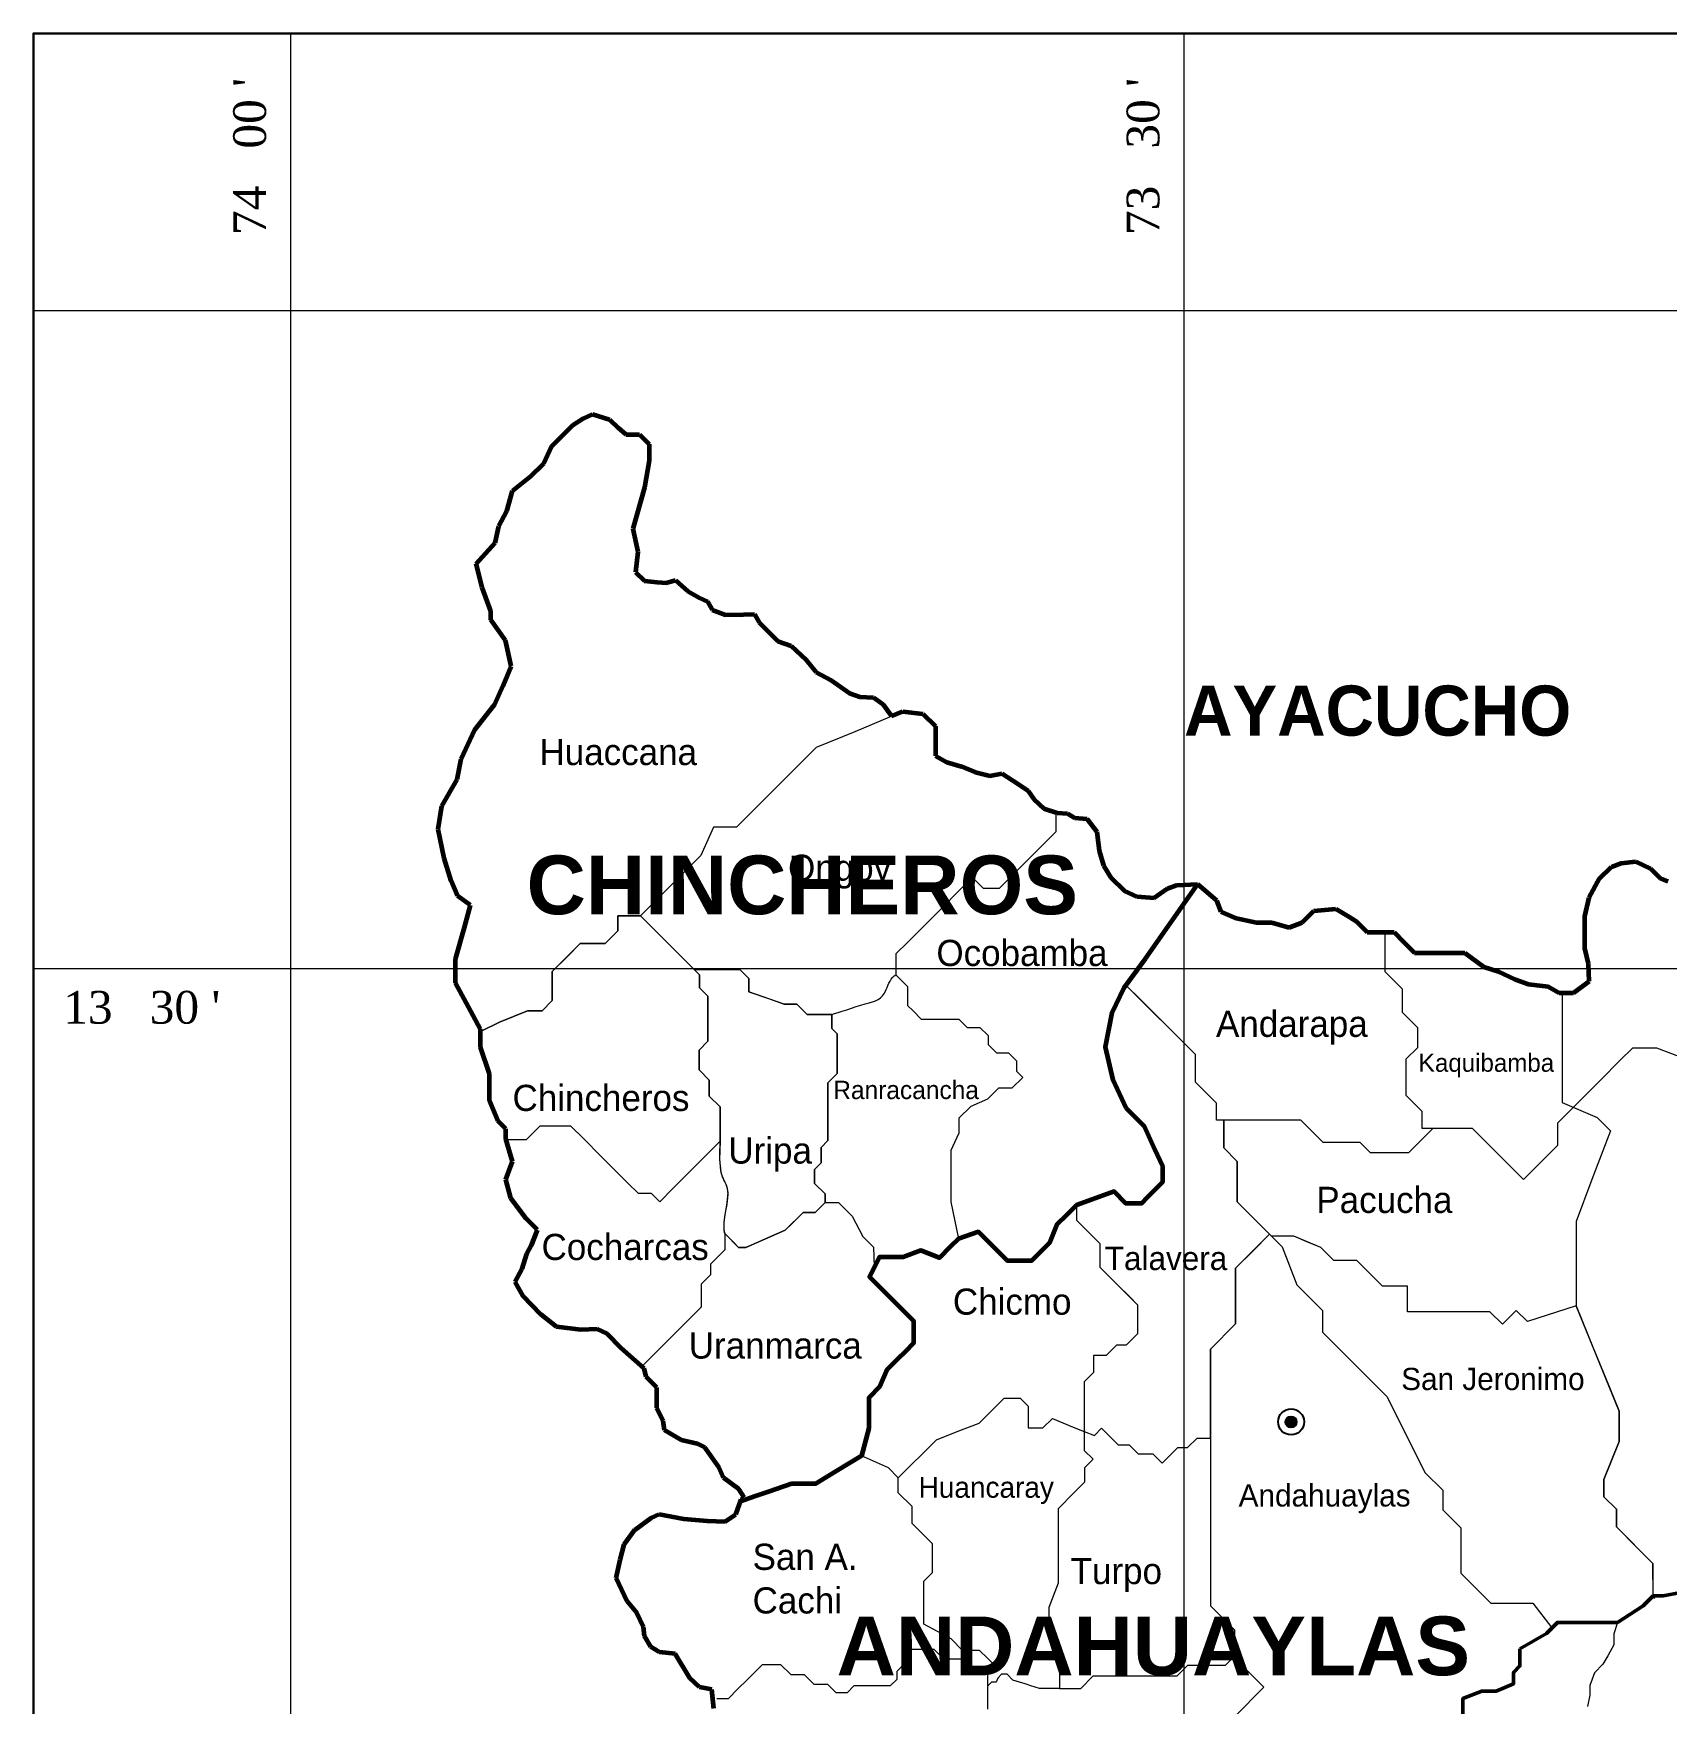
# Model space of a CAD drawing. Header units: millimetres. Extents: x 759886 to 760567, y 8424917 to 8425825.
# Drawn here: x 760424.29 to 760432.56, y 8425617.86 to 8425626.32 of the extents above; entities that cross this region are included whole.
import ezdxf

# ---------------------------------------------------------------- set-up
doc = ezdxf.new("R2010")
doc.units = ezdxf.units.MM
for name, color, linetype, lineweight in [('02', 2, 'Continuous', 20), ('8', 5, 'Continuous', 60), ('A-LOTES06', 10, 'Continuous', 60), ('Cap Prov', 94, 'Continuous', 25), ('Distrito', 212, 'Continuous', 25), ('Ejes de Coordenadas', 38, 'Continuous', 5), ('HIDROLOGIA', 151, 'Continuous', 18), ('Red vías Vecinales', 106, 'Continuous', 40)]:
    doc.layers.add(name, color=color, linetype=linetype, lineweight=lineweight)
doc.layers.add('05', color=5, linetype='Continuous')
doc.styles.add('ARIAL', font='arial.ttf')
doc.styles.add('century', font='GOTHIC.TTF')
pattern_1 = [(0, (760427.63165, 8425621.5841), (0, 0.8295), [0.60325, -0.22622]), (90, (760427.63165, 8425621.5841), (-0.8295, 5e-17), [0.60325, -0.22622])]

msp = doc.modelspace()

# ---------------------------------------------------------------- hatches: boundary and pattern name
msp.add_hatch(color=256).paths.add_polyline_path([(760430.68881, 8425619.28671, 1), (760430.63241, 8425619.28671, 1)])
at = {"layer": 'A-LOTES06', "linetype": 'Continuous', "lineweight": 20}
h = msp.add_hatch(dxfattribs=at)
h.set_pattern_fill('ANGLE', color=256, scale=0.11875)
h.set_pattern_definition(pattern_1)
edge = h.paths.add_edge_path()
edge.add_spline(control_points=[(760428.33288, 8425621.35175), (760428.3641, 8425621.36029), (760428.53792, 8425621.42029), (760428.59608, 8425621.42406), (760428.63274, 8425621.54117), (760428.65867, 8425621.55246)], knot_values=[0.0767897, 0.0767897, 0.0767897, 0.0767897, 0.2390801, 0.4120935, 0.4951822, 0.4951822, 0.4951822, 0.4951822], degree=3, periodic=0)
edge.add_line((760428.65867, 8425621.55246), (760428.65867, 8425621.58411))
edge.add_line((760428.65867, 8425621.58411), (760427.63165, 8425621.58411))
edge.add_line((760427.63165, 8425621.58411), (760427.63624, 8425621.57953))
edge.add_line((760427.63624, 8425621.57953), (760427.86753, 8425621.57953))
edge.add_line((760427.86753, 8425621.57953), (760427.91321, 8425621.53385))
edge.add_line((760427.91321, 8425621.53385), (760427.91321, 8425621.46623))
edge.add_line((760427.91321, 8425621.46623), (760428.09188, 8425621.40384))
edge.add_line((760428.09188, 8425621.40384), (760428.1568, 8425621.40384))
edge.add_line((760428.1568, 8425621.40384), (760428.20889, 8425621.35175))
edge.add_line((760428.20889, 8425621.35175), (760428.33288, 8425621.35175))
h = msp.add_hatch(dxfattribs=at)
h.set_pattern_fill('ANGLE', color=256, scale=0.11875)
h.set_pattern_definition(pattern_1)
edge = h.paths.add_edge_path()
edge.add_spline(control_points=[(760428.33288, 8425621.35175), (760428.3641, 8425621.36029), (760428.53792, 8425621.42029), (760428.59608, 8425621.42406), (760428.63274, 8425621.54117), (760428.65867, 8425621.55246)], knot_values=[0.0767897, 0.0767897, 0.0767897, 0.0767897, 0.2390801, 0.4120935, 0.4951822, 0.4951822, 0.4951822, 0.4951822], degree=3, periodic=0)
edge.add_line((760428.65867, 8425621.55246), (760428.65867, 8425621.58411))
edge.add_line((760428.65867, 8425621.58411), (760427.63165, 8425621.58411))
edge.add_line((760427.63165, 8425621.58411), (760427.63624, 8425621.57953))
edge.add_line((760427.63624, 8425621.57953), (760427.86753, 8425621.57953))
edge.add_line((760427.86753, 8425621.57953), (760427.91321, 8425621.53385))
edge.add_line((760427.91321, 8425621.53385), (760427.91321, 8425621.46623))
edge.add_line((760427.91321, 8425621.46623), (760428.09188, 8425621.40384))
edge.add_line((760428.09188, 8425621.40384), (760428.1568, 8425621.40384))
edge.add_line((760428.1568, 8425621.40384), (760428.20889, 8425621.35175))
edge.add_line((760428.20889, 8425621.35175), (760428.33288, 8425621.35175))

# ---------------------------------------------------------------- linework, layer by layer
at = {"lineweight": 60}
for p, q in [((760427.07349, 8425624.3717), (760427.12095, 8425624.39328)), ((760427.12095, 8425624.39328), (760427.20726, 8425624.36602)), ((760426.91464, 8425624.23049), (760426.97653, 8425624.29237)), ((760426.97653, 8425624.29237), (760427.02191, 8425624.33776)), ((760427.02191, 8425624.33776), (760427.07349, 8425624.3717)), ((760427.20726, 8425624.36602), (760427.25045, 8425624.32401)), ((760427.25045, 8425624.32401), (760427.29036, 8425624.29019)), ((760426.87459, 8425624.14267), (760426.91464, 8425624.23049)), ((760427.29036, 8425624.29019), (760427.3585, 8425624.29019)), ((760427.3585, 8425624.29019), (760427.408, 8425624.24069)), ((760427.408, 8425624.24069), (760427.408, 8425624.15823)), ((760426.80683, 8425624.07839), (760426.87459, 8425624.14267)), ((760427.408, 8425624.15823), (760427.38459, 8425624.02259)), ((760426.71575, 8425624.00443), (760426.80683, 8425624.07839)), ((760426.68622, 8425623.90226), (760426.71575, 8425624.00443)), ((760427.38459, 8425624.02259), (760427.32556, 8425623.81182)), ((760426.64687, 8425623.82612), (760426.68622, 8425623.90226)), ((760426.62738, 8425623.74153), (760426.64687, 8425623.82612)), ((760427.32556, 8425623.81182), (760427.3512, 8425623.69635)), ((760426.53191, 8425623.63431), (760426.62738, 8425623.74153)), ((760426.56228, 8425623.51471), (760426.53191, 8425623.63431)), ((760427.3512, 8425623.69635), (760427.33815, 8425623.59325)), ((760427.33815, 8425623.59325), (760427.38433, 8425623.54895)), ((760427.38433, 8425623.54895), (760427.44931, 8425623.54171)), ((760427.44931, 8425623.54171), (760427.49472, 8425623.53868)), ((760427.49472, 8425623.53868), (760427.54195, 8425623.55179)), ((760427.54195, 8425623.55179), (760427.60424, 8425623.49646)), ((760426.60512, 8425623.39512), (760426.56228, 8425623.51471)), ((760427.60424, 8425623.49646), (760427.66396, 8425623.46223)), ((760427.66396, 8425623.46223), (760427.70416, 8425623.44372)), ((760426.60512, 8425623.35131), (760426.60512, 8425623.39512)), ((760427.70416, 8425623.44372), (760427.72669, 8425623.40133)), ((760427.72669, 8425623.40133), (760427.7944, 8425623.3772)), ((760427.7944, 8425623.3772), (760427.88687, 8425623.37751)), ((760427.88687, 8425623.37751), (760427.942, 8425623.37996)), ((760427.942, 8425623.37996), (760427.96527, 8425623.33755)), ((760426.68081, 8425623.24666), (760426.60512, 8425623.35131)), ((760427.96527, 8425623.33755), (760428.01478, 8425623.28804)), ((760428.01478, 8425623.28804), (760428.06017, 8425623.24265)), ((760426.70977, 8425623.1158), (760426.68081, 8425623.24666)), ((760428.06017, 8425623.24265), (760428.12714, 8425623.21884)), ((760428.12714, 8425623.21884), (760428.20362, 8425623.14787)), ((760426.66881, 8425623.01781), (760426.70977, 8425623.1158)), ((760428.20362, 8425623.14787), (760428.2538, 8425623.08556)), ((760428.2538, 8425623.08556), (760428.32643, 8425623.04678)), ((760428.32643, 8425623.04678), (760428.42378, 8425622.97906)), ((760426.62477, 8425622.92118), (760426.66881, 8425623.01781)), ((760428.42378, 8425622.97906), (760428.47508, 8425622.96021)), ((760428.47508, 8425622.96021), (760428.54468, 8425622.95777)), ((760428.54468, 8425622.95777), (760428.59273, 8425622.92411)), ((760426.52513, 8425622.79303), (760426.62477, 8425622.92118)), ((760428.59273, 8425622.92411), (760428.63562, 8425622.86279)), ((760428.63562, 8425622.86279), (760428.69274, 8425622.88702)), ((760428.69274, 8425622.88702), (760428.795, 8425622.87569)), ((760428.795, 8425622.87569), (760428.85895, 8425622.81174)), ((760426.45517, 8425622.64457), (760426.52513, 8425622.79303)), ((760428.85895, 8425622.81174), (760428.85895, 8425622.73135)), ((760428.85895, 8425622.73135), (760428.85895, 8425622.66124)), ((760426.43463, 8425622.54273), (760426.45517, 8425622.64457)), ((760428.85895, 8425622.66124), (760428.91657, 8425622.63012)), ((760428.91657, 8425622.63012), (760428.99059, 8425622.60733)), ((760428.99059, 8425622.60733), (760429.05966, 8425622.58004)), ((760426.35798, 8425622.40667), (760426.43463, 8425622.54273)), ((760429.05966, 8425622.58004), (760429.13348, 8425622.56071)), ((760429.13348, 8425622.56071), (760429.1954, 8425622.57208)), ((760429.1954, 8425622.57208), (760429.28176, 8425622.51658)), ((760429.28176, 8425622.51658), (760429.32767, 8425622.48466)), ((760429.32767, 8425622.48466), (760429.35838, 8425622.44004)), ((760429.35838, 8425622.44004), (760429.40854, 8425622.39529)), ((760426.33966, 8425622.2912), (760426.35798, 8425622.40667)), ((760429.40854, 8425622.39529), (760429.4755, 8425622.37241)), ((760429.4755, 8425622.37241), (760429.52774, 8425622.37057)), ((760429.52774, 8425622.37057), (760429.5626, 8425622.34713)), ((760429.5626, 8425622.34713), (760429.62637, 8425622.3431)), ((760426.36933, 8425622.14411), (760426.33966, 8425622.2912)), ((760429.62637, 8425622.3431), (760429.67566, 8425622.27771)), ((760429.67566, 8425622.27771), (760429.68772, 8425622.1799)), ((760429.68772, 8425622.1799), (760429.71028, 8425622.10567)), ((760426.40572, 8425622.02792), (760426.36933, 8425622.14411)), ((760429.71028, 8425622.10567), (760429.74782, 8425622.04556)), ((760432.22408, 8425622.04053), (760432.2839, 8425622.10035)), ((760432.2839, 8425622.10035), (760432.33343, 8425622.11751)), ((760432.33343, 8425622.11751), (760432.40798, 8425622.12634)), ((760432.40798, 8425622.12634), (760432.48093, 8425622.09113)), ((760432.48093, 8425622.09113), (760432.53147, 8425622.04059)), ((760426.4364, 8425621.95326), (760426.40572, 8425622.02792)), ((760429.74782, 8425622.04556), (760429.8159, 8425621.97748)), ((760430.03503, 8425621.98946), (760430.08059, 8425622.00652)), ((760430.08059, 8425622.00652), (760430.18624, 8425622.01171)), ((760430.18624, 8425622.01171), (760430.28255, 8425621.9282)), ((760432.17056, 8425621.94389), (760432.22408, 8425622.04053)), ((760432.53147, 8425622.04059), (760432.56971, 8425622.02561)), ((760426.50361, 8425621.90521), (760426.4364, 8425621.95326)), ((760429.8159, 8425621.97748), (760429.87945, 8425621.94986)), ((760429.87945, 8425621.94986), (760429.96753, 8425621.94195)), ((760429.96753, 8425621.94195), (760430.03503, 8425621.98946)), ((760430.28255, 8425621.9282), (760430.30402, 8425621.87198)), ((760432.14901, 8425621.84998), (760432.17056, 8425621.94389)), ((760426.47175, 8425621.79221), (760426.50361, 8425621.90521)), ((760430.30402, 8425621.87198), (760430.37545, 8425621.84145)), ((760430.37545, 8425621.84145), (760430.48497, 8425621.81699)), ((760430.71613, 8425621.81699), (760430.77596, 8425621.87682)), ((760430.77596, 8425621.87682), (760430.88719, 8425621.88689)), ((760430.88719, 8425621.88689), (760430.9557, 8425621.84601)), ((760430.9557, 8425621.84601), (760430.9927, 8425621.82213)), ((760432.14901, 8425621.7675), (760432.14901, 8425621.84998)), ((760426.42641, 8425621.63137), (760426.47175, 8425621.79221)), ((760430.48497, 8425621.81699), (760430.5634, 8425621.81699)), ((760430.5634, 8425621.81699), (760430.65008, 8425621.79272)), ((760430.65008, 8425621.79272), (760430.71613, 8425621.81699)), ((760430.9927, 8425621.82213), (760431.04684, 8425621.76798)), ((760431.04684, 8425621.76798), (760431.12066, 8425621.76798)), ((760431.12066, 8425621.76798), (760431.18258, 8425621.76798)), ((760431.18258, 8425621.76798), (760431.23027, 8425621.72029)), ((760432.14901, 8425621.68503), (760432.14901, 8425621.7675)), ((760431.23027, 8425621.72029), (760431.28596, 8425621.6646)), ((760432.16697, 8425621.60745), (760432.14901, 8425621.68503)), ((760426.42641, 8425621.51184), (760426.42641, 8425621.63137)), ((760431.28596, 8425621.6646), (760431.41374, 8425621.6646)), ((760431.41374, 8425621.6646), (760431.54171, 8425621.6646)), ((760431.54171, 8425621.6646), (760431.63671, 8425621.59244)), ((760431.63671, 8425621.59244), (760431.71095, 8425621.56959)), ((760432.17164, 8425621.51956), (760432.16697, 8425621.60745)), ((760426.50463, 8425621.36758), (760426.42641, 8425621.51184)), ((760431.71095, 8425621.56959), (760431.79757, 8425621.52826)), ((760431.79757, 8425621.52826), (760431.86368, 8425621.50561)), ((760431.86368, 8425621.50561), (760431.96241, 8425621.49289)), ((760432.09071, 8425621.46127), (760432.17164, 8425621.51956)), ((760431.96241, 8425621.49289), (760432.01948, 8425621.46127)), ((760432.01948, 8425621.46127), (760432.09071, 8425621.46127)), ((760426.55431, 8425621.27672), (760426.50463, 8425621.36758)), ((760426.55431, 8425621.18599), (760426.55431, 8425621.27672)), ((760426.59972, 8425621.0499), (760426.55431, 8425621.18599)), ((760426.59972, 8425620.91381), (760426.59972, 8425621.0499)), ((760426.64203, 8425620.81174), (760426.59972, 8425620.91381)), ((760426.68257, 8425620.7712), (760426.64203, 8425620.81174)), ((760426.68257, 8425620.72172), (760426.68257, 8425620.7712)), ((760426.7149, 8425620.60625), (760426.68257, 8425620.72172)), ((760426.68257, 8425620.51552), (760426.7149, 8425620.60625)), ((760426.70694, 8425620.42073), (760426.68257, 8425620.51552)), ((760426.78571, 8425620.31759), (760426.70694, 8425620.42073)), ((760426.84257, 8425620.26072), (760426.78571, 8425620.31759)), ((760426.81243, 8425620.18188), (760426.84257, 8425620.26072)), ((760426.78808, 8425620.13783), (760426.81243, 8425620.18188)), ((760426.72863, 8425619.99666), (760426.76495, 8425620.06292)), ((760426.76495, 8425620.06292), (760426.78808, 8425620.13783)), ((760426.76953, 8425619.92446), (760426.72863, 8425619.99666)), ((760426.85997, 8425619.83137), (760426.76953, 8425619.92446)), ((760426.93841, 8425619.76855), (760426.85997, 8425619.83137)), ((760427.06225, 8425619.75379), (760426.93841, 8425619.76855)), ((760427.14438, 8425619.75628), (760427.06225, 8425619.75379)), ((760427.19516, 8425619.7328), (760427.14438, 8425619.75628)), ((760427.2669, 8425619.66092), (760427.19516, 8425619.7328)), ((760427.38302, 8425619.55683), (760427.2669, 8425619.66092)), ((760427.3933, 8425619.51501), (760427.38302, 8425619.55683)), ((760427.44696, 8425619.46134), (760427.3933, 8425619.51501)), ((760427.44696, 8425619.35831), (760427.44696, 8425619.46134)), ((760427.47922, 8425619.29157), (760427.44696, 8425619.35831)), ((760427.48597, 8425619.24408), (760427.47922, 8425619.29157)), ((760427.57246, 8425619.19501), (760427.48597, 8425619.24408)), ((760427.6524, 8425619.17532), (760427.57246, 8425619.19501)), ((760427.69099, 8425619.15671), (760427.6524, 8425619.17532)), ((760427.76051, 8425619.0571), (760427.69099, 8425619.15671)), ((760427.78439, 8425619.00259), (760427.76051, 8425619.0571)), ((760427.76051, 8425619.0571), (760427.76051, 8425619.0571)), ((760427.86185, 8425618.94563), (760427.78439, 8425619.00259)), ((760427.84729, 8425618.81801), (760427.87442, 8425618.89405)), ((760427.8888, 8425618.90392), (760427.86185, 8425618.94563)), ((760427.87442, 8425618.89405), (760427.8888, 8425618.90392)), ((760427.3354, 8425618.73969), (760427.41906, 8425618.80044)), ((760427.41906, 8425618.80044), (760427.45918, 8425618.81971)), ((760427.45918, 8425618.81971), (760427.58311, 8425618.79473)), ((760427.58311, 8425618.79473), (760427.70282, 8425618.78564)), ((760427.79363, 8425618.78224), (760427.84729, 8425618.81801)), ((760427.2815, 8425618.66543), (760427.3354, 8425618.73969)), ((760427.70282, 8425618.78564), (760427.79363, 8425618.78224)), ((760427.26113, 8425618.58707), (760427.2815, 8425618.66543)), ((760427.24152, 8425618.49635), (760427.26113, 8425618.58707)), ((760427.296, 8425618.37857), (760427.24152, 8425618.49635)), ((760427.34608, 8425618.31902), (760427.296, 8425618.37857)), ((760427.37915, 8425618.24864), (760427.34608, 8425618.31902)), ((760427.38473, 8425618.20118), (760427.37915, 8425618.24864)), ((760427.41583, 8425618.14722), (760427.38473, 8425618.20118)), ((760427.45995, 8425618.11961), (760427.41583, 8425618.14722)), ((760427.54012, 8425618.11229), (760427.45995, 8425618.11961)), ((760427.61431, 8425617.98867), (760427.54012, 8425618.11229)), ((760427.66349, 8425617.94294), (760427.61431, 8425617.98867)), ((760427.7262, 8425617.93139), (760427.66349, 8425617.94294)), ((760427.73619, 8425617.83416), (760427.7262, 8425617.93139))]:
    msp.add_line(p, q, dxfattribs=at)
for points in [[(760430.18624, 8425622.01171), (760429.92094, 8425621.63373), (760429.81369, 8425621.48684), (760429.75179, 8425621.35975), (760429.71876, 8425621.18715), (760429.75687, 8425621.01962), (760429.82293, 8425620.87748)], [(760429.82293, 8425620.87748), (760429.91562, 8425620.78479), (760429.96913, 8425620.66845), (760430.00865, 8425620.58254), (760430.00865, 8425620.50079), (760429.97027, 8425620.46241), (760429.933, 8425620.42513), (760429.90193, 8425620.39406), (760429.82307, 8425620.39406), (760429.76346, 8425620.45367), (760429.65214, 8425620.41385), (760429.57341, 8425620.38569), (760429.52123, 8425620.33351), (760429.47619, 8425620.28848), (760429.4377, 8425620.19652), (760429.38024, 8425620.13905), (760429.34451, 8425620.10332), (760429.22326, 8425620.10332), (760429.17198, 8425620.1546), (760429.12074, 8425620.20585), (760429.07724, 8425620.24935), (760428.97464, 8425620.21515), (760428.93271, 8425620.17321), (760428.87834, 8425620.11885), (760428.78506, 8425620.15615), (760428.69494, 8425620.122), (760428.57373, 8425620.122), (760428.52401, 8425620.02265), (760428.56904, 8425619.97761), (760428.70727, 8425619.83938), (760428.74829, 8425619.79836), (760428.74829, 8425619.68578), (760428.70441, 8425619.64191), (760428.66869, 8425619.60618), (760428.61433, 8425619.55182), (760428.57657, 8425619.46534), (760428.52066, 8425619.40943), (760428.52066, 8425619.25421), (760428.48333, 8425619.1145), (760428.35592, 8425619.03688), (760428.25077, 8425618.97282), (760428.12905, 8425618.97282), (760428.01716, 8425618.93442), (760427.94734, 8425618.91045), (760427.87092, 8425618.88421)]]:
    msp.add_lwpolyline(points, dxfattribs=at)
for radius in [0.06581, 0.0282]:
    msp.add_circle((760430.66061, 8425619.28671), radius)
at = {"layer": '02', "linetype": 'Continuous', "lineweight": 5}
for points in [[(760431.13607, 8425621.76464), (760431.13607, 8425621.66261), (760431.13607, 8425621.56922), (760431.22328, 8425621.48202), (760431.22328, 8425621.36245), (760431.30027, 8425621.28546), (760431.30027, 8425621.18235), (760431.24203, 8425621.12412), (760431.24203, 8425621.0156), (760431.24203, 8425620.94223), (760431.323, 8425620.86126), (760431.323, 8425620.77547), (760431.43743, 8425620.77547), (760431.57764, 8425620.77547), (760431.67106, 8425620.68205), (760431.77451, 8425620.5786), (760431.83791, 8425620.5152), (760431.92814, 8425620.60543), (760432.01154, 8425620.68882), (760432.01154, 8425620.80215), (760432.07497, 8425620.86558), (760432.16506, 8425620.95567), (760432.2318, 8425621.02241), (760432.32523, 8425621.11584), (760432.39198, 8425621.18259), (760432.51237, 8425621.18259), (760432.68596, 8425621.11565)], [(760429.57341, 8425620.38569), (760429.57341, 8425620.30883), (760429.69155, 8425620.19069), (760429.69155, 8425620.07096), (760429.88307, 8425619.87944), (760429.88307, 8425619.73335), (760429.82535, 8425619.67562), (760429.77525, 8425619.67562), (760429.72352, 8425619.62389), (760429.66004, 8425619.62389), (760429.66004, 8425619.53769), (760429.61207, 8425619.48971), (760429.6115, 8425619.23866), (760429.66386, 8425619.21784), (760429.70066, 8425619.25465), (760429.78497, 8425619.17034), (760429.8407, 8425619.17034), (760429.88579, 8425619.12525), (760429.95975, 8425619.12525), (760430.00722, 8425619.07778), (760430.08644, 8425619.15699), (760430.1364, 8425619.15699), (760430.18436, 8425619.20495), (760430.25172, 8425619.20495), (760430.25172, 8425619.65528), (760430.37969, 8425619.78325), (760430.37969, 8425620.06542), (760430.55185, 8425620.23758), (760430.38749, 8425620.40194), (760430.38749, 8425620.60703), (760430.3191, 8425620.67542), (760430.3191, 8425620.81604), (760430.28238, 8425620.81604), (760430.28238, 8425620.9022), (760430.17562, 8425621.00896), (760430.17562, 8425621.149), (760429.82574, 8425621.49889), (760429.81369, 8425621.48684), (760429.75179, 8425621.35975), (760429.71876, 8425621.18715), (760429.75687, 8425621.01962), (760429.82503, 8425620.87538), (760429.91562, 8425620.78479), (760430.00865, 8425620.58254), (760430.00865, 8425620.50079), (760429.90193, 8425620.39406), (760429.82307, 8425620.39406), (760429.76346, 8425620.45367), (760429.57341, 8425620.38569), (760429.57341, 8425620.38569), (760429.57341, 8425620.38569), (760429.57341, 8425620.38569), (760429.57341, 8425620.38569), (760429.57341, 8425620.38569)], [(760431.38021, 8425620.77547), (760431.323, 8425620.71825), (760431.25531, 8425620.65057), (760431.18372, 8425620.65057), (760431.06354, 8425620.65057), (760431.01106, 8425620.70305), (760430.82318, 8425620.70305), (760430.71019, 8425620.81604), (760430.54276, 8425620.81604), (760430.35582, 8425620.81604), (760430.28238, 8425620.81604), (760430.28238, 8425620.9022), (760430.17562, 8425621.00896), (760430.17562, 8425621.149), (760430.08216, 8425621.24246), (760429.97205, 8425621.35257), (760429.89864, 8425621.42598), (760429.82574, 8425621.49889)], [(760432.03488, 8425621.45793), (760432.03488, 8425621.38246), (760432.03488, 8425621.28241), (760432.03488, 8425621.16901), (760432.03488, 8425621.05562), (760432.03488, 8425620.98225), (760432.03488, 8425620.90567), (760432.21192, 8425620.82883), (760432.27865, 8425620.7621), (760432.18521, 8425620.51533), (760432.10479, 8425620.30291), (760432.10479, 8425620.05509), (760432.10479, 8425619.87499), (760432.19189, 8425619.66154), (760432.27523, 8425619.45731), (760432.32295, 8425619.34037), (760432.32295, 8425619.18796), (760432.2453, 8425618.99452), (760432.2453, 8425618.90781), (760432.30869, 8425618.84442), (760432.30869, 8425618.7544), (760432.41382, 8425618.64927), (760432.49388, 8425618.56921), (760432.49388, 8425618.40559), (760432.50274, 8425618.39182)], [(760430.3191, 8425620.81604), (760430.3191, 8425620.67542), (760430.38749, 8425620.60703), (760430.38749, 8425620.48198), (760430.38749, 8425620.40194), (760430.48844, 8425620.30098), (760430.61525, 8425620.17418), (760430.68965, 8425619.98171), (760430.81976, 8425619.8516), (760430.81976, 8425619.74159), (760430.97829, 8425619.58306), (760431.14513, 8425619.41622), (760431.26384, 8425619.18129), (760431.34059, 8425619.02939), (760431.42979, 8425618.9402), (760431.42979, 8425618.84111), (760431.52036, 8425618.75054), (760431.52036, 8425618.52094), (760431.59569, 8425618.44561), (760431.67244, 8425618.36885), (760431.81132, 8425618.36885), (760431.88476, 8425618.36885), (760431.98188, 8425618.24273)], [(760429.57341, 8425620.38569), (760429.57341, 8425620.30883), (760429.61671, 8425620.26553), (760429.65317, 8425620.22906), (760429.69155, 8425620.19069), (760429.69155, 8425620.12851), (760429.69155, 8425620.07096), (760429.73531, 8425620.02721), (760429.78329, 8425619.97923), (760429.84278, 8425619.91973), (760429.88307, 8425619.87944), (760429.88307, 8425619.79857), (760429.88307, 8425619.73335), (760429.82535, 8425619.67562), (760429.77525, 8425619.67562), (760429.72352, 8425619.62389), (760429.66004, 8425619.62389), (760429.66004, 8425619.53769), (760429.61207, 8425619.48971), (760429.61207, 8425619.42259), (760429.61207, 8425619.34202), (760429.61207, 8425619.23844), (760429.61207, 8425619.14253), (760429.65716, 8425619.09744), (760429.61399, 8425619.05427), (760429.61399, 8425618.98139), (760429.56023, 8425618.92764), (760429.47963, 8425618.84703), (760429.47963, 8425618.77422), (760429.47963, 8425618.67447), (760429.47963, 8425618.60158), (760429.47963, 8425618.46931), (760429.43369, 8425618.34654), (760429.43369, 8425618.20843), (760429.48745, 8425618.08949), (760429.48745, 8425618.00125), (760429.48745, 8425617.93603), (760429.59498, 8425617.93603), (760429.65832, 8425617.99938), (760429.79467, 8425617.99938), (760429.91756, 8425617.99938), (760430.08269, 8425617.99938), (760430.13737, 8425618.05406), (760430.24013, 8425618.05406), (760430.32846, 8425618.05406), (760430.36954, 8425618.09515)], [(760430.55185, 8425620.23758), (760430.46774, 8425620.15348), (760430.37969, 8425620.06542), (760430.37969, 8425619.90063), (760430.37969, 8425619.78325), (760430.25172, 8425619.65528), (760430.25172, 8425619.49959), (760430.25172, 8425619.29417), (760430.25172, 8425619.0692), (760430.25172, 8425618.82466), (760430.25172, 8425618.67794), (760430.25172, 8425618.51165), (760430.25172, 8425618.35514), (760430.37365, 8425618.23322), (760430.37365, 8425618.09104), (760430.52269, 8425617.942), (760430.37336, 8425617.79267), (760430.51518, 8425617.65085), (760430.51518, 8425617.50415), (760430.75024, 8425617.50415), (760430.85787, 8425617.39652), (760431.00545, 8425617.18791)], [(760432.10479, 8425619.87499), (760432.10479, 8425619.87499), (760431.85806, 8425619.79495), (760431.80132, 8425619.85168), (760431.73121, 8425619.78158), (760431.66779, 8425619.845), (760431.56429, 8425619.845), (760431.46414, 8425619.845), (760431.36399, 8425619.845), (760431.25049, 8425619.845), (760431.25049, 8425619.845), (760431.25049, 8425619.97504), (760431.12363, 8425619.97504), (760431.05689, 8425620.04178), (760430.99349, 8425620.10519), (760430.8766, 8425620.10519), (760430.81157, 8425620.17022), (760430.81157, 8425620.17022), (760430.73684, 8425620.2016), (760430.67446, 8425620.22781), (760430.61495, 8425620.22781), (760430.56162, 8425620.22781)], [(760430.56162, 8425620.22781), (760430.61525, 8425620.17418), (760430.68965, 8425619.98171), (760430.81976, 8425619.8516), (760430.81976, 8425619.74159), (760431.14513, 8425619.41622), (760431.34059, 8425619.02939), (760431.42979, 8425618.9402), (760431.42979, 8425618.84111), (760431.52036, 8425618.75054), (760431.52036, 8425618.52094), (760431.67244, 8425618.36885), (760431.88476, 8425618.36885), (760431.98188, 8425618.24273), (760432.00984, 8425618.27069), (760432.3144, 8425618.27069), (760432.44446, 8425618.35434), (760432.49572, 8425618.40559), (760432.49388, 8425618.56921), (760432.30869, 8425618.7544), (760432.30869, 8425618.84442), (760432.2453, 8425618.90781), (760432.2453, 8425618.99452), (760432.32295, 8425619.18796), (760432.32295, 8425619.34037), (760432.10479, 8425619.87499), (760431.85806, 8425619.79495), (760431.80132, 8425619.85168), (760431.73121, 8425619.78158), (760431.66779, 8425619.845), (760431.25049, 8425619.845), (760431.25049, 8425619.97504), (760431.12363, 8425619.97504), (760430.99349, 8425620.10519), (760430.8766, 8425620.10519), (760430.81157, 8425620.17022), (760430.67446, 8425620.22781), (760430.56162, 8425620.22781)], [(760428.67056, 8425619.0033), (760428.73918, 8425619.07192), (760428.78908, 8425619.12181), (760428.86393, 8425619.19667), (760428.96898, 8425619.23751), (760429.08071, 8425619.28096), (760429.14708, 8425619.34733), (760429.20658, 8425619.40683), (760429.28771, 8425619.40683), (760429.32826, 8425619.36627), (760429.32826, 8425619.2989), (760429.32826, 8425619.25669), (760429.40292, 8425619.25669), (760429.40292, 8425619.25669), (760429.4509, 8425619.30468), (760429.55653, 8425619.26053), (760429.61207, 8425619.23844), (760429.66386, 8425619.21784), (760429.70066, 8425619.25465), (760429.74276, 8425619.21255), (760429.78497, 8425619.17034), (760429.78497, 8425619.17034), (760429.8407, 8425619.17034), (760429.88579, 8425619.12525), (760429.95975, 8425619.12525), (760430.00722, 8425619.07778), (760430.04805, 8425619.1186), (760430.08644, 8425619.15699), (760430.1364, 8425619.15699), (760430.18436, 8425619.20495), (760430.25172, 8425619.20495)], [(760429.12377, 8425617.83063), (760429.12377, 8425617.95447), (760429.12377, 8425618.01969), (760429.1578, 8425618.05371), (760429.12274, 8425618.08877), (760429.08244, 8425618.12908), (760428.996, 8425618.12908), (760428.93748, 8425618.1876), (760428.80015, 8425618.26139), (760428.80015, 8425618.33812), (760428.80015, 8425618.48007), (760428.84428, 8425618.52421), (760428.84428, 8425618.60284), (760428.84428, 8425618.66806), (760428.79152, 8425618.72082), (760428.7408, 8425618.77155), (760428.7408, 8425618.85751), (760428.67056, 8425618.92775), (760428.67056, 8425619.0033), (760428.62007, 8425619.0538), (760428.48333, 8425619.1145)], [(760427.75159, 8425617.88442), (760427.80928, 8425617.88442), (760427.85814, 8425617.93328), (760427.90419, 8425617.97933), (760427.94641, 8425618.02155), (760427.98288, 8425618.05802), (760428.07426, 8425618.05802), (760428.12569, 8425618.00659), (760428.19331, 8425618.00659), (760428.24204, 8425617.95786), (760428.31235, 8425617.95786), (760428.35398, 8425617.91623), (760428.4122, 8425617.91623), (760428.44705, 8425617.95109), (760428.57733, 8425617.95109), (760428.63109, 8425617.95109), (760428.66386, 8425617.98386), (760428.66386, 8425618.02427), (760428.70505, 8425618.06546), (760428.70505, 8425618.13553), (760428.75782, 8425618.13553), (760428.84998, 8425618.13553), (760428.89989, 8425618.08563), (760428.996, 8425618.08563), (760428.996, 8425618.12908)], [(760429.48745, 8425617.93603), (760429.40676, 8425617.93603), (760429.38559, 8425617.93603), (760429.34117, 8425617.9501), (760429.31306, 8425617.95901), (760429.2847, 8425617.96799), (760429.25073, 8425617.97875), (760429.22146, 8425618.00802), (760429.19408, 8425618.00802), (760429.17493, 8425617.98887), (760429.16713, 8425617.96829), (760429.14237, 8425617.96829), (760429.134, 8425617.95992), (760429.12377, 8425617.94969)]]:
    msp.add_lwpolyline(points, dxfattribs=at)
at = {"layer": '02'}
for points in [[(760432.75213, 8425618.41024), (760432.63557, 8425618.42251), (760432.54544, 8425618.40559), (760432.49572, 8425618.40559), (760432.44446, 8425618.35434), (760432.3144, 8425618.27069), (760432.17144, 8425618.27069), (760432.08753, 8425618.27069), (760432.00984, 8425618.27069), (760431.95392, 8425618.21477), (760431.82026, 8425618.13718)], [(760431.82026, 8425618.13718), (760431.82026, 8425618.05024), (760431.78765, 8425618.01763), (760431.78765, 8425617.9602), (760431.69906, 8425617.92295), (760431.62758, 8425617.92295), (760431.53124, 8425617.88569), (760431.53124, 8425617.71803)]]:
    msp.add_lwpolyline(points, dxfattribs=at)
at = {"layer": 'Cap Prov', "lineweight": 50}
for points in [[(760432.75213, 8425618.41024), (760432.63557, 8425618.42251), (760432.54544, 8425618.40559), (760432.49572, 8425618.40559), (760432.44446, 8425618.35434), (760432.3144, 8425618.27069), (760432.17144, 8425618.27069), (760432.08753, 8425618.27069), (760432.00984, 8425618.27069), (760431.95392, 8425618.21477), (760431.82026, 8425618.13718)], [(760431.82026, 8425618.13718), (760431.82026, 8425618.05024), (760431.78765, 8425618.01763), (760431.78765, 8425617.9602), (760431.69906, 8425617.92295), (760431.62758, 8425617.92295), (760431.53124, 8425617.88569), (760431.53124, 8425617.71803)]]:
    msp.add_lwpolyline(points, dxfattribs=at)
at = {"layer": 'Distrito', "linetype": 'Continuous', "lineweight": 5}
for points in [[(760428.67015, 8425622.87743), (760428.44978, 8425622.78396), (760428.25461, 8425622.70416), (760428.14767, 8425622.59722), (760427.99925, 8425622.4488), (760427.85084, 8425622.30039), (760427.73365, 8425622.30039), (760427.66942, 8425622.15677), (760427.58227, 8425622.06962), (760427.4243, 8425621.91165), (760427.3644, 8425621.85175), (760427.30431, 8425621.85175), (760427.24981, 8425621.85175), (760427.24981, 8425621.77567), (760427.18444, 8425621.7103), (760427.05908, 8425621.7103), (760426.99375, 8425621.64496), (760426.91749, 8425621.56871), (760426.91749, 8425621.4218), (760426.86569, 8425621.37), (760426.79206, 8425621.37), (760426.65037, 8425621.31291), (760426.55431, 8425621.26582)], [(760429.4684, 8425622.37483), (760429.4684, 8425622.27654), (760429.40271, 8425622.21084), (760429.32917, 8425622.13731), (760429.25564, 8425622.06378), (760429.25564, 8425622.06378), (760429.1821, 8425621.99024), (760429.10262, 8425621.99024), (760429.04654, 8425622.04632), (760428.96913, 8425621.9689), (760428.90105, 8425621.90082), (760428.81935, 8425621.81912), (760428.77033, 8425621.7701), (760428.71858, 8425621.71835), (760428.65867, 8425621.65844), (760428.65867, 8425621.55246), (760428.71713, 8425621.494), (760428.71713, 8425621.4568), (760428.71713, 8425621.39712), (760428.74509, 8425621.36915), (760428.78595, 8425621.3283), (760428.87055, 8425621.3283), (760428.97745, 8425621.3283), (760429.02003, 8425621.28572), (760429.08436, 8425621.28572), (760429.12606, 8425621.24403), (760429.12606, 8425621.19922), (760429.16808, 8425621.1572), (760429.22899, 8425621.1572), (760429.26925, 8425621.11694), (760429.26925, 8425621.06415), (760429.30098, 8425621.03241), (760429.2463, 8425620.97773), (760429.17869, 8425620.97773), (760429.12292, 8425620.92196), (760429.0372, 8425620.8851), (760428.97749, 8425620.8254), (760428.97749, 8425620.75002), (760428.93658, 8425620.66207), (760428.93658, 8425620.60553), (760428.93658, 8425620.4893), (760428.93658, 8425620.40135), (760428.97464, 8425620.21515)], [(760426.55431, 8425621.26582), (760426.65037, 8425621.31291), (760426.79206, 8425621.37), (760426.86569, 8425621.37), (760426.91749, 8425621.4218), (760426.91749, 8425621.56871), (760427.05908, 8425621.7103), (760427.18444, 8425621.7103), (760427.24981, 8425621.77567), (760427.24981, 8425621.85175), (760427.36401, 8425621.85175)], [(760426.6835, 8425620.71837), (760426.78661, 8425620.71837), (760426.85527, 8425620.78703), (760426.92285, 8425620.78703), (760427.01004, 8425620.78703), (760427.07651, 8425620.72055), (760427.16366, 8425620.6334), (760427.22902, 8425620.56804), (760427.29982, 8425620.49724), (760427.35157, 8425620.4455), (760427.41875, 8425620.4455), (760427.46143, 8425620.40281), (760427.52771, 8425620.46909), (760427.60397, 8425620.54534), (760427.60397, 8425620.54534), (760427.66933, 8425620.6107), (760427.71019, 8425620.65156), (760427.71019, 8425620.65156), (760427.76737, 8425620.70874), (760427.76737, 8425620.80116), (760427.76737, 8425620.88282), (760427.71298, 8425620.93721), (760427.71298, 8425621.01893), (760427.66125, 8425621.07065), (760427.66125, 8425621.17136), (760427.70618, 8425621.21629), (760427.70618, 8425621.29658), (760427.70618, 8425621.3728), (760427.70618, 8425621.44357), (760427.66331, 8425621.48645), (760427.66331, 8425621.55246), (760427.60917, 8425621.6066), (760427.51929, 8425621.69648), (760427.44304, 8425621.77272), (760427.36401, 8425621.85175)], [(760427.63624, 8425621.57953), (760427.71032, 8425621.57953), (760427.79207, 8425621.57953), (760427.86753, 8425621.57953), (760427.91321, 8425621.53385), (760427.91321, 8425621.46623), (760428.01217, 8425621.43167), (760428.09188, 8425621.40384), (760428.1568, 8425621.40384), (760428.20889, 8425621.35175), (760428.29201, 8425621.35175), (760428.33288, 8425621.35175), (760428.33288, 8425621.35175), (760428.33288, 8425621.28089), (760428.36117, 8425621.2526), (760428.36117, 8425621.1364), (760428.36117, 8425621.05158), (760428.31404, 8425621.00445), (760428.31404, 8425620.92593), (760428.31404, 8425620.8317), (760428.31404, 8425620.76887), (760428.31404, 8425620.71233), (760428.27946, 8425620.67775), (760428.27946, 8425620.59924), (760428.24645, 8425620.56623), (760428.24645, 8425620.49558), (760428.29907, 8425620.44296), (760428.29907, 8425620.39821), (760428.36747, 8425620.39821), (760428.43661, 8425620.32906), (760428.49012, 8425620.227), (760428.54511, 8425620.172), (760428.54887, 8425620.07232)], [(760427.63624, 8425621.57953), (760427.66331, 8425621.55246), (760427.66331, 8425621.48645), (760427.70618, 8425621.44357), (760427.70618, 8425621.21629), (760427.66125, 8425621.17136), (760427.66125, 8425621.07065), (760427.71298, 8425621.01893), (760427.71298, 8425620.93721), (760427.76737, 8425620.88282), (760427.76737, 8425620.70874), (760427.76471, 8425620.61609), (760427.77141, 8425620.55222), (760427.78031, 8425620.52519), (760427.79837, 8425620.48753), (760427.80393, 8425620.46973), (760427.80614, 8425620.4486), (760427.80214, 8425620.397), (760427.79124, 8425620.3355), (760427.78689, 8425620.29835), (760427.78587, 8425620.27109), (760427.78665, 8425620.25729), (760427.78826, 8425620.24832), (760427.78978, 8425620.24389), (760427.79099, 8425620.24161), (760427.86127, 8425620.17133), (760427.8982, 8425620.17133), (760428.09772, 8425620.25777), (760428.18827, 8425620.34832), (760428.24919, 8425620.34832), (760428.29907, 8425620.39821), (760428.29907, 8425620.44296), (760428.24645, 8425620.49558), (760428.24645, 8425620.56623), (760428.27946, 8425620.59924), (760428.27946, 8425620.67775), (760428.31404, 8425620.71233), (760428.31404, 8425621.00445), (760428.36117, 8425621.05158), (760428.36117, 8425621.2526), (760428.33288, 8425621.28089), (760428.33288, 8425621.35175), (760428.20889, 8425621.35175), (760428.1568, 8425621.40384), (760428.09188, 8425621.40384), (760427.91321, 8425621.46623), (760427.91321, 8425621.53385), (760427.86753, 8425621.57953), (760427.63624, 8425621.57953)], [(760428.29907, 8425620.39821), (760428.24919, 8425620.34832), (760428.18827, 8425620.34832), (760428.13386, 8425620.29391), (760428.09772, 8425620.25777), (760428.01219, 8425620.22072), (760427.95158, 8425620.19445), (760427.8982, 8425620.17133), (760427.86127, 8425620.17133), (760427.83656, 8425620.19604), (760427.79099, 8425620.24161), (760427.79099, 8425620.15789), (760427.71927, 8425620.08617), (760427.71927, 8425620.03224), (760427.67238, 8425619.98536), (760427.67238, 8425619.9223), (760427.67238, 8425619.8689), (760427.62693, 8425619.82344), (760427.58135, 8425619.77787), (760427.51535, 8425619.71186), (760427.43994, 8425619.63645), (760427.37105, 8425619.56756)]]:
    msp.add_lwpolyline(points, dxfattribs=at)
for points, knots in [([(760428.33288, 8425621.35175), (760428.3641, 8425621.36029), (760428.53792, 8425621.42029), (760428.59608, 8425621.42406), (760428.63274, 8425621.54117), (760428.65867, 8425621.55246)], [0.07678974, 0.07678974, 0.07678974, 0.07678974, 0.23908015, 0.4120935, 0.49518223, 0.49518223, 0.49518223, 0.49518223]), ([(760427.76737, 8425620.70874), (760427.76539, 8425620.68512), (760427.7568, 8425620.53589), (760427.81026, 8425620.48832), (760427.8034, 8425620.38397), (760427.78582, 8425620.32814), (760427.78505, 8425620.251), (760427.79099, 8425620.24161)], [0.05956066, 0.05956066, 0.05956066, 0.05956066, 0.2001251, 0.32780573, 0.41639962, 0.57224623, 0.64157818, 0.64157818, 0.64157818, 0.64157818])]:
    msp.add_open_spline(points, degree=3, knots=knots, dxfattribs=at)
at = {"layer": 'Ejes de Coordenadas', "linetype": 'Continuous'}
for p, q in [((760425.59048, 8425626.32298), (760425.59048, 8425607.73148)), ((760430.11696, 8425626.32298), (760430.11696, 8425607.73148)), ((760424.28825, 8425621.58411), (760444.90275, 8425621.58411))]:
    msp.add_line(p, q, dxfattribs=at)
msp.add_lwpolyline([(760444.90275, 8425607.73148), (760424.28825, 8425607.73148), (760424.28825, 8425624.91861), (760444.90275, 8425624.91861)], close=True, dxfattribs=at)
at = {"layer": 'HIDROLOGIA', "linetype": 'Continuous', "lineweight": 5}
msp.add_lwpolyline([(760432.3144, 8425618.27069), (760432.29645, 8425618.21295), (760432.29645, 8425618.15713), (760432.26469, 8425618.10132), (760432.24078, 8425618.05931), (760432.1971, 8425618.01563), (760432.17486, 8425617.95139), (760432.17486, 8425617.90214), (760432.16172, 8425617.84414)], dxfattribs=at)
at = {"layer": 'Red vías Vecinales', "color": 7, "lineweight": 30}
msp.add_lwpolyline([(760424.28825, 8425607.73148), (760444.97925, 8425607.73148), (760444.97925, 8425626.32298), (760424.28825, 8425626.32298), (760424.28825, 8425607.73148)], dxfattribs=at)

# ---------------------------------------------------------------- texts
at = {"layer": '05', "char_height": 0.29754, "attachment_point": 1, "style": 'century'}
for s, insert in [('{\\fArial|b1|i0|c0|p34;CHINCHEROS}', (760426.78711, 8425622.15684)), ('{\\fArial|b1|i0|c238|p34;ANDAHUAYLAS}', (760428.35805, 8425618.30058))]:
    msp.add_mtext(s, dxfattribs=dict(at, insert=insert))
at = {"layer": '8', "color": 7, "insert": (760430.11824, 8425623.01827), "char_height": 0.2539643, "attachment_point": 1, "style": 'century'}
msp.add_mtext('{\\fBankGothic Md BT|b1|i0|c0|p34;AYACUCHO}', dxfattribs=at)
at = {"layer": 'Distrito', "linetype": 'Continuous', "lineweight": 5, "attachment_point": 1, "style": 'century'}
for s, insert, char_height, width in [('Huaccana', (760426.85244, 8425622.7477), 0.132554, 1.6770926), ('Ongoy', (760428.11198, 8425622.16106), 0.132554, 1.6770926), ('Ocobamba', (760428.86364, 8425621.7295), 0.132554, 1.6770926), ('Andarapa', (760430.28013, 8425621.37036), 0.132554, 1.6770926), ('{\\fArial|b0|i0|c238|p34;K}aquibamba', (760431.30457, 8425621.15226), 0.0912635, 1.1546783), ('Chincheros', (760426.71573, 8425620.99499), 0.132554, 1.6770926), ('Ranracancha', (760428.34086, 8425621.01542), 0.0927878, 1.1739648), ('Uripa', (760427.8092, 8425620.72807), 0.132554, 1.6770926), ('Pacucha', (760430.78859, 8425620.47799), 0.132554, 1.6770926), ('Cocharcas', (760426.86287, 8425620.23968), 0.132554, 1.6770926), ('Talavera', (760429.71654, 8425620.1753), 0.119299, 1.5093834), ('Chicmo', (760428.94695, 8425619.96257), 0.132554, 1.6770926), ('Uranmarca', (760427.60869, 8425619.74006), 0.132554, 1.6770926), ('San Jeronimo', (760431.21838, 8425619.56079), 0.112671, 1.4255287), ('Huancaray', (760428.77318, 8425619.00827), 0.106043, 1.3416741), ('Andahuaylas', (760430.3948, 8425618.9706), 0.112671, 1.4255287), ('San A.\\PCachi', (760427.93221, 8425618.66939), 0.132554, 1.6770926), ('Turpo', (760429.54359, 8425618.59726), 0.132554, 1.6770926)]:
    msp.add_mtext(s, dxfattribs=dict(at, insert=insert, char_height=char_height, width=width))
at = {"layer": 'Ejes de Coordenadas', "char_height": 0.1658116, "width": 1.1114644, "attachment_point": 1, "rotation": 90, "style": 'ARIAL'}
for s, insert in [("{\\fTimes New Roman|b0|i0|c0|p18;74   00 '}", (760425.30087, 8425625.30085)), ("{\\fTimes New Roman|b0|i0|c0|p18;73   30 '}", (760429.82735, 8425625.30085))]:
    msp.add_mtext(s, dxfattribs=dict(at, insert=insert))
at = {"layer": 'Ejes de Coordenadas', "insert": (760424.43903, 8425621.4707), "char_height": 0.1658116, "width": 0.977454, "attachment_point": 1, "style": 'ARIAL'}
msp.add_mtext("{\\fTimes New Roman|b0|i0|c0|p18;13   30 '}", dxfattribs=at)

doc.saveas('drawing.dxf')
